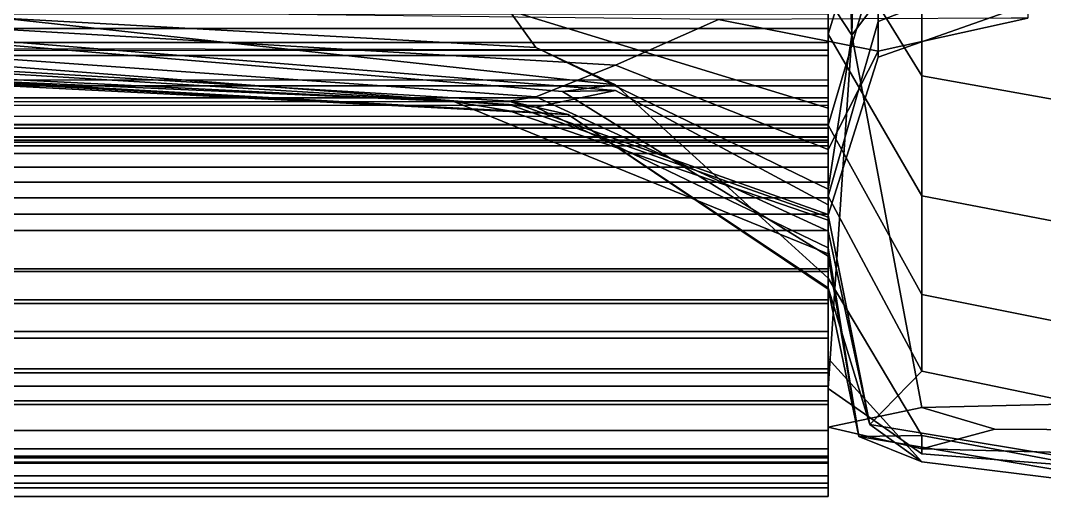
# Model space of a CAD drawing. Extents: x 0 to 405, y 0 to 52.
# Drawn here: x 399.812 to 403.022, y -0.061 to 1.432 of the extents above; entities that cross this region are included whole.
import ezdxf

# ---------------------------------------------------------------- set-up
doc = ezdxf.new("R2010")
doc.units = 0
doc.layers.add('COTAS', color=5, linetype='CONTINUOUS')

msp = doc.modelspace()

# ---------------------------------------------------------------- linework, layer by layer
at = {"layer": 'COTAS', "extrusion": (1, -2e-16, 0)}
msp.add_line((402.3438, 0.0468, 5.8705), (2.3438, 0.0468, 5.8705), dxfattribs=at)
msp.add_arc((12.3717, 3.7857, 402.3438), 12.5, 145.97042, 170.39944, dxfattribs=at)
at = {"layer": 'COTAS'}
for points in [[(402.4172, 1.3858, -0.04), (402.6375, 10.4699, -0.1052), (403.5188, 10.5137, -0.2302), (403.5188, 2.8576, -0.2235)], [(402.4172, 1.3858, -0.04), (402.3438, 6.5778, 0.5448), (402.3438, 10.3386, 0.2698), (402.6375, 10.4699, -0.1052)], [(402.4172, 1.3858, -0.04), (402.3438, 3.8639, 0.7948), (402.3438, 5.6454, 0.8698), (402.3438, 6.5778, 0.5448)], [(402.4172, 1.3858, -0.04), (402.3438, 1.4992, 0.8221), (402.3438, 2.8623, 0.9698), (402.3438, 3.8639, 0.7948)], [(402.4172, 1.3858, -0.04), (403.5188, 2.8576, -0.2235), (403.5188, 0.239, -0.2034), (402.6375, 0.2184, -0.189)], [(402.3438, 1.1543, 9.2294), (402.3438, 1.8941, 9.1153), (402.3438, 2.2142, 9.2799), (402.3438, 1.9936, 9.4996)], [(402.3438, 1.1543, 9.2294), (402.3438, 1.8941, 9.1153), (402.3438, 2.2142, 9.2799), (402.3438, 1.9936, 9.4996)], [(402.5, 2.2104, 8.5934), (402.5, 1.8953, 7.8591), (402.3438, 1.3886, 8.0982), (402.3438, 1.7346, 8.8937)], [(402.6375, 1.2587, 9.194), (402.6375, 1.7006, 10.019), (402.3438, 2.1394, 9.6609), (402.3438, 1.7346, 8.8937)], [(402.3438, 2.0929, 4.7167), (402.3438, 1.7729, 5.2759), (402.3438, 1.4102, 4.9942), (402.3438, 1.7147, 4.477)], [(402.3438, 2.0929, 4.7167), (402.3438, 1.7729, 5.2759), (402.3438, 1.4102, 4.9942), (402.3438, 1.7147, 4.477)], [(402.3438, 2.0852, 1.3765), (402.3438, 1.3391, 1.3966), (402.3438, 1.396, 0.8163), (402.3438, 1.4629, 0.7685)], [(402.3438, 2.0852, 1.3765), (402.3438, 1.3391, 1.3966), (402.3438, 1.396, 0.8163), (402.3438, 1.4629, 0.7685)], [(402.3438, 1.1543, 9.2294), (402.3438, 1.9936, 9.4996), (402.3438, 1.9432, 9.8749), (402.3438, 1.5692, 10.0121)], [(402.3438, 1.1543, 9.2294), (402.3438, 1.9936, 9.4996), (402.3438, 1.9432, 9.8749), (402.3438, 1.5692, 10.0121)], [(401.1704, 1.9129, 1.475), (402.3438, 1.4992, 0.8221), (402.3438, 1.1565, 0.9792), (401.3438, 1.4629, 1.4574)], [(402.5, 1.6343, 7.104), (402.3438, 1.1034, 7.279), (402.3438, 1.3886, 8.0982), (402.5, 1.8953, 7.8591)], [(402.3438, 1.1543, 9.2294), (402.3438, 1.7801, 8.8868), (402.3438, 1.8926, 8.9724), (402.3438, 1.8941, 9.1153)], [(402.3438, 1.1543, 9.2294), (402.3438, 1.7801, 8.8868), (402.3438, 1.8926, 8.9724), (402.3438, 1.8941, 9.1153)], [(402.3438, 1.1543, 9.2294), (402.3438, 1.6722, 8.6105), (402.3438, 1.8935, 8.6235), (402.3438, 1.7801, 8.8868)], [(402.3438, 1.1543, 9.2294), (402.3438, 1.6722, 8.6105), (402.3438, 1.8935, 8.6235), (402.3438, 1.7801, 8.8868)], [(402.3438, 1.8435, 7.6154), (402.3438, 1.2926, 7.4548), (402.3438, 1.5032, 6.9375), (402.3438, 1.8911, 7.5242)], [(402.3438, 1.8435, 7.6154), (402.3438, 1.2926, 7.4548), (402.3438, 1.5032, 6.9375), (402.3438, 1.8911, 7.5242)], [(402.3438, 1.8865, 7.9852), (402.3438, 1.4989, 8.4617), (402.3438, 1.3215, 8.1623), (402.3438, 1.8468, 7.9054)], [(402.3438, 1.8865, 7.9852), (402.3438, 1.4989, 8.4617), (402.3438, 1.3215, 8.1623), (402.3438, 1.8468, 7.9054)], [(402.3438, 1.8243, 7.816), (402.3438, 1.8468, 7.9054), (402.3438, 1.3215, 8.1623), (402.3438, 1.243, 7.8136)], [(402.3438, 1.8243, 7.816), (402.3438, 1.8468, 7.9054), (402.3438, 1.3215, 8.1623), (402.3438, 1.243, 7.8136)], [(402.3438, 1.8435, 7.6154), (402.3438, 1.8222, 7.7159), (402.3438, 1.3703, 7.6757), (402.3438, 1.2926, 7.4548)], [(402.3438, 1.8435, 7.6154), (402.3438, 1.8222, 7.7159), (402.3438, 1.3703, 7.6757), (402.3438, 1.2926, 7.4548)], [(402.3438, 1.8243, 7.816), (402.3438, 1.243, 7.8136), (402.3438, 1.3703, 7.6757), (402.3438, 1.8222, 7.7159)], [(402.3438, 1.8243, 7.816), (402.3438, 1.243, 7.8136), (402.3438, 1.3703, 7.6757), (402.3438, 1.8222, 7.7159)], [(402.5, 1.6343, 7.104), (402.9688, 1.8113, 7.0456), (402.9688, 1.6118, 6.2955), (402.5, 1.429, 6.3318)], [(402.3438, 1.4759, 5.7349), (402.3438, 1.1056, 5.5114), (402.3438, 1.4102, 4.9942), (402.3438, 1.7729, 5.2759)], [(402.3438, 1.4759, 5.7349), (402.3438, 1.1056, 5.5114), (402.3438, 1.4102, 4.9942), (402.3438, 1.7729, 5.2759)], [(402.6375, 1.2587, 9.194), (402.3438, 1.7346, 8.8937), (402.3438, 1.3886, 8.0982), (402.6375, 0.882, 8.3372)], [(402.3438, 1.2272, 4.1724), (202.3438, 1.2272, 4.1724), (202.3438, 1.7147, 4.477), (402.3438, 1.7147, 4.477)], [(402.3438, 1.2272, 4.1724), (202.3438, 1.2272, 4.1724), (202.3438, 1.7147, 4.477), (402.3438, 1.7147, 4.477)], [(402.3438, 1.3365, 4.2374), (402.3438, 1.7147, 4.477), (402.3438, 1.4102, 4.9942), (402.3438, 1.0247, 4.7455)], [(402.3438, 1.3365, 4.2374), (402.3438, 1.7147, 4.477), (402.3438, 1.4102, 4.9942), (402.3438, 1.0247, 4.7455)], [(402.3438, 1.1543, 9.2294), (402.3438, 1.4989, 8.4617), (402.3438, 1.6687, 8.452), (402.3438, 1.6722, 8.6105)], [(402.3438, 1.1543, 9.2294), (402.3438, 1.4989, 8.4617), (402.3438, 1.6687, 8.452), (402.3438, 1.6722, 8.6105)], [(402.6375, 1.2587, 9.194), (403.5188, 1.1001, 9.2941), (403.5188, 1.5544, 10.1384), (402.6375, 1.7006, 10.019)], [(402.5, 1.6343, 7.104), (402.5, 1.429, 6.3318), (402.3438, 0.8806, 6.4406), (402.3438, 1.1034, 7.279)], [(402.3438, 1.4029, 5.9192), (402.3438, 1.6338, 6.022), (402.3438, 1.5032, 6.9375), (402.3438, 1.0217, 6.6816)], [(402.3438, 1.4029, 5.9192), (402.3438, 1.6338, 6.022), (402.3438, 1.5032, 6.9375), (402.3438, 1.0217, 6.6816)], [(402.5, 1.317, 5.4258), (402.5, 1.429, 6.3318), (402.9688, 1.6118, 6.2955), (402.9688, 1.4822, 5.4063)], [(402.3438, 1.5664, 5.7993), (202.3438, 1.5664, 5.7993), (202.3438, 1.1056, 5.5114), (402.3438, 1.1056, 5.5114)], [(402.3438, 1.5664, 5.7993), (202.3438, 1.5664, 5.7993), (202.3438, 1.1056, 5.5114), (402.3438, 1.1056, 5.5114)], [(401.4271, 1.3472, 1.415), (398.6771, 1.4999, 1.7028), (398.3438, 1.5644, 1.6829), (401.3438, 1.4629, 1.4574)], [(401.4271, 1.3472, 1.415), (401.6771, 1.2298, 1.4069), (399.6771, 1.4478, 1.7038), (398.6771, 1.4999, 1.7028)], [(402.3438, 0.4964, 7.5856), (402.3438, 1.0217, 6.6816), (402.3438, 1.5032, 6.9375), (402.3438, 1.2926, 7.4548)], [(402.3438, 0.4964, 7.5856), (402.3438, 1.0217, 6.6816), (402.3438, 1.5032, 6.9375), (402.3438, 1.2926, 7.4548)], [(402.3438, 1.5021, 0.2528), (402.3438, 1.4629, 0.7685), (402.3438, 1.396, 0.8163), (402.3438, 1.4529, 0.2361)], [(402.3438, 1.5021, 0.2528), (402.3438, 1.4629, 0.7685), (402.3438, 1.396, 0.8163), (402.3438, 1.4529, 0.2361)], [(402.4172, 1.3858, -0.04), (402.3438, 0.9027, 0.7464), (402.3438, 1.1565, 0.9792), (402.3438, 1.4992, 0.8221)], [(402.3438, 1.1543, 9.2294), (402.3438, 0.7962, 8.4192), (402.3438, 1.3215, 8.1623), (402.3438, 1.4989, 8.4617)], [(402.3438, 1.1543, 9.2294), (402.3438, 0.7962, 8.4192), (402.3438, 1.3215, 8.1623), (402.3438, 1.4989, 8.4617)], [(402.5, 1.317, 5.4258), (402.9688, 1.4822, 5.4063), (402.9688, 1.439, 4.2552), (402.5, 1.3361, 4.2691)], [(402.3438, 1.4605, 5.969), (402.3438, 1.0568, 5.7168), (202.3438, 1.0568, 5.7168), (202.3438, 1.4605, 5.969)], [(402.3438, 1.4605, 5.969), (402.3438, 1.0568, 5.7168), (202.3438, 1.0568, 5.7168), (202.3438, 1.4605, 5.969)], [(402.3438, 1.4063, 0.2131), (202.3438, 1.4063, 0.2131), (202.3438, 1.4529, 0.2361), (402.3438, 1.4529, 0.2361)], [(402, 1.4347, 3.1355), (398.6771, 1.4737, 2.9198), (399.6771, 1.4091, 2.8997), (401.6771, 1.292, 3.2634)], [(401.5104, 1.2088, 1.5162), (399.0104, 1.4181, 1.749), (399.6771, 1.4478, 1.7038), (401.6771, 1.2298, 1.4069)], [(401.4271, 1.3472, 1.415), (401.3438, 1.4629, 1.4574), (402.3438, 1.1565, 0.9792), (402.3438, 0.9027, 0.7464)], [(402.3438, 1.4063, 0.2131), (402.3438, 1.4529, 0.2361), (402.3438, 1.396, 0.8163), (402.3438, 1.3403, 0.7633)], [(402.3438, 1.4063, 0.2131), (402.3438, 1.4529, 0.2361), (402.3438, 1.396, 0.8163), (402.3438, 1.3403, 0.7633)], [(352.3438, 1.4141, 1.3765), (185.6771, 1.3257, 1.4068), (202.3438, 1.2524, 1.4466), (402.3438, 1.3391, 1.3966)], [(401.5104, 1.2088, 1.5162), (401.6771, 1.2125, 1.6286), (399.6771, 1.3729, 1.7787), (399.0104, 1.4181, 1.749)], [(402, 1.4347, 3.1355), (401.6771, 1.292, 3.2634), (402.3438, 1.0274, 4.2678), (402.5, 1.3361, 4.2691)], [(402, 1.4347, 3.1355), (402.5, 1.3361, 4.2691), (402.9688, 1.439, 4.2552), (402.9167, 1.439, 3.2901)], [(402.5, 1.317, 5.4258), (402.3438, 0.8215, 5.4734), (402.3438, 0.8806, 6.4406), (402.5, 1.429, 6.3318)], [(402.3438, 1.4063, 0.2131), (402.3438, 1.3631, 0.1842), (202.3438, 1.3631, 0.1842), (202.3438, 1.4063, 0.2131)], [(401.4271, 1.192, 3.1725), (398.6771, 1.389, 2.835), (398.3438, 1.3585, 2.7575), (401.3438, 1.1784, 3.0066)], [(401.4271, 1.192, 3.1725), (401.6771, 1.292, 3.2634), (399.6771, 1.4091, 2.8997), (398.6771, 1.389, 2.835)], [(402.3438, 0.7129, 5.2536), (402.3438, 1.0247, 4.7455), (402.3438, 1.4102, 4.9942), (402.3438, 1.1056, 5.5114)], [(402.3438, 0.7129, 5.2536), (402.3438, 1.0247, 4.7455), (402.3438, 1.4102, 4.9942), (402.3438, 1.1056, 5.5114)], [(402.3438, 1.4063, 0.2131), (402.3438, 1.3403, 0.7633), (402.3438, 1.3217, 0.5973), (402.3438, 1.3631, 0.1842)], [(402.3438, 1.4063, 0.2131), (402.3438, 1.3403, 0.7633), (402.3438, 1.3217, 0.5973), (402.3438, 1.3631, 0.1842)], [(402.3438, 1.4029, 5.9192), (402.3438, 1.0217, 6.6816), (402.3438, 0.6567, 6.2248), (402.3438, 1.0568, 5.7168)], [(402.3438, 1.4029, 5.9192), (402.3438, 1.0217, 6.6816), (402.3438, 0.6567, 6.2248), (402.3438, 1.0568, 5.7168)], [(402.3438, 1.2457, 1.435), (402.3438, 1.3403, 0.7633), (402.3438, 1.396, 0.8163), (402.3438, 1.3391, 1.3966)], [(402.3438, 1.2457, 1.435), (402.3438, 1.3403, 0.7633), (402.3438, 1.396, 0.8163), (402.3438, 1.3391, 1.3966)], [(402.6375, 0.5724, 7.454), (402.6375, 0.882, 8.3372), (402.3438, 1.3886, 8.0982), (402.3438, 1.1034, 7.279)], [(402.4172, 1.3858, -0.04), (402.3438, 0.278, 0.0582), (402.3438, 0.6236, 0.6388), (402.3438, 0.9027, 0.7464)], [(402.4172, 1.3858, -0.04), (402.6375, 0.2184, -0.189), (402.3438, 0.1568, -0.1457), (402.3438, 0.278, 0.0582)], [(402.3438, 1.3216, 0.1524), (202.3438, 1.3216, 0.1524), (202.3438, 1.3631, 0.1842), (402.3438, 1.3631, 0.1842)], [(401.529, 1.1372, 2.6613), (401.3438, 1.1784, 3.0066), (398.3438, 1.3585, 2.7575), (398.0104, 1.3364, 2.6827)], [(401.1704, 1.1775, 1.8973), (398.0104, 1.3348, 1.9602), (398.3438, 1.3521, 1.8952), (401.3438, 1.1683, 1.752)], [(401.4271, 1.16, 1.6534), (401.3438, 1.1683, 1.752), (398.3438, 1.3521, 1.8952), (398.6771, 1.372, 1.8307)], [(401.4271, 1.16, 1.6534), (398.6771, 1.372, 1.8307), (399.6771, 1.3729, 1.7787), (401.6771, 1.2125, 1.6286)], [(402.3438, 0.4964, 7.5856), (402.3438, 1.2926, 7.4548), (402.3438, 1.3703, 7.6757), (402.3438, 1.243, 7.8136)], [(402.3438, 0.4964, 7.5856), (402.3438, 1.2926, 7.4548), (402.3438, 1.3703, 7.6757), (402.3438, 1.243, 7.8136)], [(402.3438, 1.2988, 0.1272), (402.3438, 1.3631, 0.1842), (402.3438, 1.3217, 0.5973), (402.3438, 1.203, 0.7034)], [(402.3438, 1.2988, 0.1272), (402.3438, 1.3631, 0.1842), (402.3438, 1.3217, 0.5973), (402.3438, 1.203, 0.7034)], [(402.3438, 1.2457, 1.435), (402.3438, 1.3391, 1.3966), (202.3438, 1.2524, 1.4466), (219.0104, 1.1813, 1.4902)], [(402.3438, 1.3216, 0.1524), (402.3438, 1.1889, 0.0198), (202.3438, 1.1889, 0.0198), (202.3438, 1.3216, 0.1524)], [(402.3438, 1.3216, 0.1524), (402.3438, 1.1889, 0.0198), (202.3438, 1.1889, 0.0198), (202.3438, 1.3216, 0.1524)], [(401.1704, 1.1775, 1.8973), (398.0104, 1.3169, 2.1032), (397.0104, 1.3414, 2.0138), (398.0104, 1.3348, 1.9602)], [(401.529, 1.1372, 2.6613), (398.0104, 1.3364, 2.6827), (397.0104, 1.3414, 2.6258), (398.0104, 1.3169, 2.5364)], [(401.1704, 1.1775, 1.8973), (401.3438, 1.1481, 2.1406), (398.3438, 1.3088, 2.3198), (398.0104, 1.3169, 2.1032)], [(401.529, 1.1372, 2.6613), (398.0104, 1.3169, 2.5364), (398.3438, 1.3088, 2.3198), (401.3438, 1.1481, 2.1406)], [(401.4271, 1.3472, 1.415), (402.3438, 0.9027, 0.7464), (402.3438, 0.6236, 0.6388), (401.6771, 1.2298, 1.4069)], [(402.3438, 1.2457, 1.435), (402.3438, 1.203, 0.7034), (402.3438, 1.3217, 0.5973), (402.3438, 1.3403, 0.7633)], [(402.3438, 1.2457, 1.435), (402.3438, 1.203, 0.7034), (402.3438, 1.3217, 0.5973), (402.3438, 1.3403, 0.7633)], [(402.3438, 1.3365, 4.2374), (402.3438, 1.0247, 4.7455), (402.3438, 0.8167, 4.5918), (402.3438, 1.177, 4.1277)], [(402.3438, 1.3365, 4.2374), (402.3438, 1.0247, 4.7455), (402.3438, 0.8167, 4.5918), (402.3438, 1.177, 4.1277)], [(402.5, 1.317, 5.4258), (402.5, 1.3361, 4.2691), (402.3438, 1.0274, 4.2678), (402.3438, 0.8215, 5.4734)], [(402.3438, 0.4964, 7.5856), (402.3438, 1.243, 7.8136), (402.3438, 1.3215, 8.1623), (402.3438, 0.7962, 8.4192)], [(402.3438, 0.4964, 7.5856), (402.3438, 1.243, 7.8136), (402.3438, 1.3215, 8.1623), (402.3438, 0.7962, 8.4192)], [(401.4271, 1.192, 3.1725), (402.3438, 0.7706, 4.1287), (402.3438, 1.0274, 4.2678), (401.6771, 1.292, 3.2634)], [(402.3438, 1.2988, 0.1272), (402.3438, 1.203, 0.7034), (402.3438, 0.9297, 0.6405), (402.3438, 1.1889, 0.0198)], [(402.3438, 1.2988, 0.1272), (402.3438, 1.203, 0.7034), (402.3438, 0.9297, 0.6405), (402.3438, 1.1889, 0.0198)], [(402.6375, 1.2587, 9.194), (402.6375, 0.882, 8.3372), (403.5188, 0.7131, 8.4169), (403.5188, 1.1001, 9.2941)], [(402.3438, 1.2272, 4.1724), (402.3438, 1.177, 4.1277), (269.0104, 1.1937, 4.1426), (202.3438, 1.2272, 4.1724)], [(402.3438, 1.2457, 1.435), (219.0104, 1.1813, 1.4902), (269.0104, 1.1414, 1.521), (402.3438, 1.1658, 1.4966)], [(401.5104, 1.2088, 1.5162), (401.6771, 1.2298, 1.4069), (402.3438, 0.6236, 0.6388), (402.3438, 0.6932, 0.9305)], [(402.3438, 1.2457, 1.435), (402.3438, 1.1658, 1.4966), (402.3438, 0.9297, 0.6405), (402.3438, 1.203, 0.7034)], [(402.3438, 1.2457, 1.435), (402.3438, 1.1658, 1.4966), (402.3438, 0.9297, 0.6405), (402.3438, 1.203, 0.7034)], [(402.3438, 1.0563, -0.1129), (202.3438, 1.0563, -0.1129), (202.3438, 1.1889, 0.0198), (402.3438, 1.1889, 0.0198)], [(402.3438, 1.0563, -0.1129), (202.3438, 1.0563, -0.1129), (202.3438, 1.1889, 0.0198), (402.3438, 1.1889, 0.0198)], [(402.3438, 1.1311, 4.0795), (219.0104, 1.1708, 4.1185), (269.0104, 1.1937, 4.1426), (402.3438, 1.177, 4.1277)], [(401.4271, 1.192, 3.1725), (401.3438, 1.1784, 3.0066), (402.3438, 0.8235, 3.7292), (402.3438, 0.7706, 4.1287)], [(401.4271, 1.16, 1.6534), (401.6771, 1.2125, 1.6286), (402.3438, 0.854, 1.2264), (402.3438, 0.7187, 1.1348)], [(401.5104, 1.2088, 1.5162), (402.3438, 0.6932, 0.9305), (402.3438, 0.854, 1.2264), (401.6771, 1.2125, 1.6286)], [(402.3438, 1.0791, -0.0877), (402.3438, 1.1889, 0.0198), (402.3438, 0.9297, 0.6405), (402.3438, 0.6526, 0.1525)], [(402.3438, 1.0791, -0.0877), (402.3438, 1.1889, 0.0198), (402.3438, 0.9297, 0.6405), (402.3438, 0.6526, 0.1525)], [(402.3438, 1.1311, 4.0795), (402.3438, 1.0941, 4.0242), (202.3438, 1.1355, 4.0759), (219.0104, 1.1708, 4.1185)], [(402.3438, 1.1042, 1.5765), (402.3438, 1.1658, 1.4966), (269.0104, 1.1414, 1.521), (219.0104, 1.0981, 1.5826)], [(401.1704, 1.1775, 1.8973), (402.3438, 0.6996, 1.2658), (402.3438, 0.8056, 1.6031), (401.3438, 1.1481, 2.1406)], [(401.1704, 1.1775, 1.8973), (401.3438, 1.1683, 1.752), (402.3438, 0.815, 1.3207), (402.3438, 0.6996, 1.2658)], [(401.529, 1.1372, 2.6613), (402.3438, 0.5934, 3.7191), (402.3438, 0.8235, 3.7292), (401.3438, 1.1784, 3.0066)], [(401.4271, 1.16, 1.6534), (402.3438, 0.7187, 1.1348), (402.3438, 0.815, 1.3207), (401.3438, 1.1683, 1.752)], [(402.3438, 1.1311, 4.0795), (402.3438, 1.177, 4.1277), (402.3438, 0.8167, 4.5918), (402.3438, 0.7079, 4.4772)], [(402.3438, 1.1311, 4.0795), (402.3438, 1.177, 4.1277), (402.3438, 0.8167, 4.5918), (402.3438, 0.7079, 4.4772)], [(402.3438, 1.1042, 1.5765), (402.3438, 0.6628, 0.8876), (402.3438, 0.9297, 0.6405), (402.3438, 1.1658, 1.4966)], [(402.3438, 1.1042, 1.5765), (402.3438, 0.6628, 0.8876), (402.3438, 0.9297, 0.6405), (402.3438, 1.1658, 1.4966)], [(402.3438, 1.0669, 3.9635), (185.6771, 1.1018, 4.0322), (202.3438, 1.1355, 4.0759), (402.3438, 1.0941, 4.0242)], [(401.529, 1.1372, 2.6613), (401.3438, 1.1481, 2.1406), (402.3438, 0.8056, 1.6031), (402.3438, 0.589, 1.818)], [(401.529, 1.1372, 2.6613), (402.3438, 0.589, 1.818), (402.3438, 0.3723, 2.8292), (402.3438, 0.5934, 3.7191)], [(402.3438, 1.1311, 4.0795), (402.3438, 0.7079, 4.4772), (402.3438, 0.62, 4.346), (402.3438, 1.0941, 4.0242)], [(402.3438, 1.1311, 4.0795), (402.3438, 0.7079, 4.4772), (402.3438, 0.62, 4.346), (402.3438, 1.0941, 4.0242)], [(402.3438, 1.0669, 3.9635), (185.6771, 1.0641, 3.9586), (135.6771, 1.0833, 4.0046), (185.6771, 1.1018, 4.0322)], [(402.3438, 0.6448, 5.2235), (402.3438, 1.1056, 5.5114), (202.3438, 1.1056, 5.5114), (202.3438, 0.6448, 5.2235)], [(402.3438, 0.6448, 5.2235), (402.3438, 1.1056, 5.5114), (202.3438, 1.1056, 5.5114), (202.3438, 0.6448, 5.2235)], [(402.3438, 1.1042, 1.5765), (219.0104, 1.0981, 1.5826), (202.3438, 1.0658, 1.6699), (402.3438, 1.0658, 1.6699)], [(402.3438, 1.1042, 1.5765), (402.3438, 1.0658, 1.6699), (402.3438, 0.6902, 1.1699), (402.3438, 0.6628, 0.8876)], [(402.3438, 1.1042, 1.5765), (402.3438, 1.0658, 1.6699), (402.3438, 0.6902, 1.1699), (402.3438, 0.6628, 0.8876)], [(402.6375, 0.5724, 7.454), (402.3438, 1.1034, 7.279), (402.3438, 0.8806, 6.4406), (402.6375, 0.3321, 6.5494)], [(402.3438, 1.0669, 3.9635), (402.3438, 1.0941, 4.0242), (402.3438, 0.62, 4.346), (402.3438, 0.5552, 4.2019)], [(402.3438, 1.0669, 3.9635), (402.3438, 1.0941, 4.0242), (402.3438, 0.62, 4.346), (402.3438, 0.5552, 4.2019)], [(402.3438, 1.0669, 3.9635), (402.3438, 1.0502, 3.8991), (202.3438, 1.0502, 3.8991), (185.6771, 1.0641, 3.9586)], [(402.3438, 1.0389, 1.7699), (402.3438, 1.0658, 1.6699), (202.3438, 1.0658, 1.6699), (202.3438, 1.0389, 1.7699)], [(402.3438, 1.0791, -0.0877), (402.3438, 0.6526, 0.1525), (402.3438, 0.6854, -0.0874), (402.3438, 1.0148, -0.1447)], [(402.3438, 1.0791, -0.0877), (402.3438, 0.6526, 0.1525), (402.3438, 0.6854, -0.0874), (402.3438, 1.0148, -0.1447)], [(402.3438, 1.0669, 3.9635), (402.3438, 0.5552, 4.2019), (402.3438, 0.5158, 4.0489), (402.3438, 1.0502, 3.8991)], [(402.3438, 1.0669, 3.9635), (402.3438, 0.5552, 4.2019), (402.3438, 0.5158, 4.0489), (402.3438, 1.0502, 3.8991)], [(402.3438, 1.0456, 2.0028), (402.3438, 0.5392, 1.3851), (402.3438, 0.6902, 1.1699), (402.3438, 1.0658, 1.6699)], [(402.3438, 1.0456, 2.0028), (402.3438, 0.5392, 1.3851), (402.3438, 0.6902, 1.1699), (402.3438, 1.0658, 1.6699)], [(402.3438, 0.6532, 5.4645), (202.3438, 0.6532, 5.4645), (202.3438, 1.0568, 5.7168), (402.3438, 1.0568, 5.7168)], [(402.3438, 0.6532, 5.4645), (202.3438, 0.6532, 5.4645), (202.3438, 1.0568, 5.7168), (402.3438, 1.0568, 5.7168)], [(402.3438, 1.0563, -0.1129), (402.3438, 1.0148, -0.1447), (202.3438, 1.0148, -0.1447), (202.3438, 1.0563, -0.1129)], [(402.3438, 1.0389, 3.8328), (202.3438, 1.0389, 3.8328), (202.3438, 1.0502, 3.8991), (402.3438, 1.0502, 3.8991)], [(402.3438, 1.0389, 3.8328), (402.3438, 1.0389, 2.8014), (202.3438, 1.0389, 2.8014), (202.3438, 1.0389, 3.8328)], [(402.3438, 1.0389, 1.7699), (202.3438, 1.0389, 1.7699), (202.3438, 1.0389, 2.8014), (402.3438, 1.0389, 2.8014)], [(402.3438, 1.0389, 3.8328), (402.3438, 1.0389, 2.8014), (202.3438, 1.0389, 2.8014), (202.3438, 1.0389, 3.8328)], [(402.3438, 1.0389, 1.7699), (202.3438, 1.0389, 1.7699), (202.3438, 1.0389, 2.8014), (402.3438, 1.0389, 2.8014)], [(402.3438, 0.7268, 5.52), (402.3438, 1.0568, 5.7168), (402.3438, 0.6567, 6.2248), (402.3438, 0.4337, 5.7849)], [(402.3438, 0.7268, 5.52), (402.3438, 1.0568, 5.7168), (402.3438, 0.6567, 6.2248), (402.3438, 0.4337, 5.7849)], [(402.3438, 1.0418, 3.5915), (402.3438, 1.0502, 3.8991), (402.3438, 0.5158, 4.0489), (402.3438, 0.4957, 3.5656)], [(402.3438, 1.0418, 3.5915), (402.3438, 1.0502, 3.8991), (402.3438, 0.5158, 4.0489), (402.3438, 0.4957, 3.5656)], [(402.3438, 1.0456, 2.0028), (402.3438, 1.0389, 2.8014), (402.3438, 0.4889, 2.4307), (402.3438, 0.5392, 1.3851)], [(402.3438, 1.0456, 2.0028), (402.3438, 1.0389, 2.8014), (402.3438, 0.4889, 2.4307), (402.3438, 0.5392, 1.3851)], [(402.3438, 1.0418, 3.5915), (402.3438, 0.4957, 3.5656), (402.3438, 0.4889, 2.4307), (402.3438, 1.0389, 2.8014)], [(402.3438, 1.0418, 3.5915), (402.3438, 0.4957, 3.5656), (402.3438, 0.4889, 2.4307), (402.3438, 1.0389, 2.8014)], [(402.4743, 0.1649, 5.187), (402.3438, 0.8215, 5.4734), (402.3438, 1.0274, 4.2678), (402.3438, 0.7706, 4.1287)], [(402.3438, 0.9716, -0.1736), (185.6771, 0.9756, -0.1719), (202.3438, 1.0148, -0.1447), (402.3438, 1.0148, -0.1447)], [(402.3438, 0.7129, 5.2536), (402.3438, 0.4564, 5.0559), (402.3438, 0.8167, 4.5918), (402.3438, 1.0247, 4.7455)], [(402.3438, 0.7129, 5.2536), (402.3438, 0.4564, 5.0559), (402.3438, 0.8167, 4.5918), (402.3438, 1.0247, 4.7455)], [(402.3438, 0.4964, 7.5856), (402.3438, 0.2566, 6.7328), (402.3438, 0.6567, 6.2248), (402.3438, 1.0217, 6.6816)], [(402.3438, 0.4964, 7.5856), (402.3438, 0.2566, 6.7328), (402.3438, 0.6567, 6.2248), (402.3438, 1.0217, 6.6816)], [(402.3438, 0.9716, -0.1736), (402.3438, 1.0148, -0.1447), (402.3438, 0.6854, -0.0874), (402.3438, 0.8265, -0.1755)], [(402.3438, 0.9716, -0.1736), (402.3438, 1.0148, -0.1447), (402.3438, 0.6854, -0.0874), (402.3438, 0.8265, -0.1755)], [(402.3438, 0.9716, -0.1736), (185.6771, 0.9165, -0.1983), (135.6771, 0.9411, -0.1899), (185.6771, 0.9756, -0.1719)], [(402.3438, 0.9716, -0.1736), (402.3438, 0.925, -0.1966), (202.3438, 0.8749, -0.21), (185.6771, 0.9165, -0.1983)], [(402.3438, 0.9716, -0.1736), (402.3438, 0.8265, -0.1755), (402.3438, 0.8743, -0.2078), (402.3438, 0.925, -0.1966)], [(402.3438, 0.9716, -0.1736), (402.3438, 0.8265, -0.1755), (402.3438, 0.8743, -0.2078), (402.3438, 0.925, -0.1966)], [(402.3438, 0.8758, -0.2133), (219.0104, 0.833, -0.2206), (202.3438, 0.8749, -0.21), (402.3438, 0.925, -0.1966)], [(402.3438, -0.0544, 0.6174), (402.3438, 0.6526, 0.1525), (402.3438, 0.9297, 0.6405), (402.3438, 0.6628, 0.8876)], [(402.3438, -0.0544, 0.6174), (402.3438, 0.6526, 0.1525), (402.3438, 0.9297, 0.6405), (402.3438, 0.6628, 0.8876)], [(402.3438, 0.8767, -0.2166), (402.3438, 0.925, -0.1966), (402.3438, 0.8743, -0.2078), (402.3438, 0.8248, -0.2234)], [(402.3438, 0.8767, -0.2166), (402.3438, 0.925, -0.1966), (402.3438, 0.8743, -0.2078), (402.3438, 0.8248, -0.2234)], [(402.3438, 0.8758, -0.2133), (402.3438, 0.8248, -0.2234), (269.0104, 0.8076, -0.2257), (219.0104, 0.833, -0.2206)], [(402.4743, 0.1649, 5.187), (402.6375, 0.3321, 6.5494), (402.3438, 0.8806, 6.4406), (402.3438, 0.8215, 5.4734)], [(402.3438, 0.7317, -0.2285), (402.3438, 0.8248, -0.2234), (402.3438, 0.8743, -0.2078), (402.3438, 0.8265, -0.1755)], [(402.3438, 0.7317, -0.2285), (402.3438, 0.8248, -0.2234), (402.3438, 0.8743, -0.2078), (402.3438, 0.8265, -0.1755)], [(402.6375, 0.5724, 7.454), (403.5188, 0.3954, 7.5123), (403.5188, 0.7131, 8.4169), (402.6375, 0.882, 8.3372)], [(402.4397, 0.1267, 0.622), (402.3438, 0.7187, 1.1348), (402.3438, 0.854, 1.2264), (402.3438, 0.6932, 0.9305)], [(402.3438, 0.773, -0.2302), (202.3438, 0.773, -0.2302), (269.0104, 0.8076, -0.2257), (402.3438, 0.8248, -0.2234)], [(402.3438, 0.7317, -0.2285), (402.3438, 0.8265, -0.1755), (402.3438, 0.6854, -0.0874), (402.3438, 0.4369, -0.0611)], [(402.3438, 0.7317, -0.2285), (402.3438, 0.8265, -0.1755), (402.3438, 0.6854, -0.0874), (402.3438, 0.4369, -0.0611)], [(402.4743, 0.1649, 5.187), (402.3438, 0.7706, 4.1287), (402.3438, 0.8235, 3.7292), (402.3438, 0.5934, 3.7191)], [(402.3438, 0.2846, 4.875), (402.3438, 0.7079, 4.4772), (402.3438, 0.8167, 4.5918), (402.3438, 0.4564, 5.0559)], [(402.3438, 0.2846, 4.875), (402.3438, 0.7079, 4.4772), (402.3438, 0.8167, 4.5918), (402.3438, 0.4564, 5.0559)], [(402.4397, 0.1267, 0.622), (402.3438, 0.6996, 1.2658), (402.3438, 0.815, 1.3207), (402.3438, 0.7187, 1.1348)], [(402.4397, 0.1267, 0.622), (402.3438, 0.589, 1.818), (402.3438, 0.8056, 1.6031), (402.3438, 0.6996, 1.2658)], [(402.3438, 0.773, -0.2302), (402.3438, 0.5561, -0.2302), (202.3438, 0.5561, -0.2302), (202.3438, 0.773, -0.2302)], [(402.3438, 0.773, -0.2302), (402.3438, 0.5561, -0.2302), (202.3438, 0.5561, -0.2302), (202.3438, 0.773, -0.2302)], [(402.3438, 0.7317, -0.2285), (402.3438, 0.4369, -0.0611), (402.3438, 0.3504, -0.0968), (402.3438, 0.5561, -0.2302)], [(402.3438, 0.7317, -0.2285), (402.3438, 0.4369, -0.0611), (402.3438, 0.3504, -0.0968), (402.3438, 0.5561, -0.2302)], [(402.3438, 0.7268, 5.52), (402.3438, 0.4337, 5.7849), (402.3438, 0.3783, 5.5796), (402.3438, 0.544, 5.4342)], [(402.3438, 0.7268, 5.52), (402.3438, 0.4337, 5.7849), (402.3438, 0.3783, 5.5796), (402.3438, 0.544, 5.4342)], [(402.3438, 0.2846, 4.875), (402.3438, 0.1459, 4.6677), (402.3438, 0.62, 4.346), (402.3438, 0.7079, 4.4772)], [(402.3438, 0.2846, 4.875), (402.3438, 0.1459, 4.6677), (402.3438, 0.62, 4.346), (402.3438, 0.7079, 4.4772)], [(402.4397, 0.1267, 0.622), (402.3438, 0.6932, 0.9305), (402.3438, 0.6236, 0.6388), (402.6375, 0.1302, 0.2121)], [(402.3438, -0.0544, 0.6174), (402.3438, 0.6628, 0.8876), (402.3438, 0.6902, 1.1699), (402.3438, 0.5392, 1.3851)], [(402.3438, -0.0544, 0.6174), (402.3438, 0.6628, 0.8876), (402.3438, 0.6902, 1.1699), (402.3438, 0.5392, 1.3851)], [(402.3438, -0.0544, 0.6174), (402.3438, 0.4369, -0.0611), (402.3438, 0.6854, -0.0874), (402.3438, 0.6526, 0.1525)], [(402.3438, -0.0544, 0.6174), (402.3438, 0.4369, -0.0611), (402.3438, 0.6854, -0.0874), (402.3438, 0.6526, 0.1525)], [(402.3438, 0.6532, 5.4645), (402.3438, 0.544, 5.4342), (202.3438, 0.544, 5.4342), (202.3438, 0.6532, 5.4645)], [(402.3438, 0.6448, 5.2235), (202.3438, 0.6448, 5.2235), (202.3438, 0.4564, 5.0559), (402.3438, 0.4564, 5.0559)], [(402.3438, 0.1026, 6.058), (402.3438, 0.4337, 5.7849), (402.3438, 0.6567, 6.2248), (402.3438, 0.2566, 6.7328)], [(402.3438, 0.1026, 6.058), (402.3438, 0.4337, 5.7849), (402.3438, 0.6567, 6.2248), (402.3438, 0.2566, 6.7328)], [(402.6375, 0.0726, -0.0031), (402.6375, 0.1302, 0.2121), (402.3438, 0.6236, 0.6388), (402.3438, 0.278, 0.0582)], [(402.3438, 0.0436, 4.4402), (402.3438, 0.5552, 4.2019), (402.3438, 0.62, 4.346), (402.3438, 0.1459, 4.6677)], [(402.3438, 0.0436, 4.4402), (402.3438, 0.5552, 4.2019), (402.3438, 0.62, 4.346), (402.3438, 0.1459, 4.6677)], [(402.4743, 0.1649, 5.187), (402.3438, 0.5934, 3.7191), (402.3438, 0.3723, 2.8292), (402.6375, 0.0473, 2.889)], [(402.4397, 0.1267, 0.622), (402.6375, 0.0473, 2.889), (402.3438, 0.3723, 2.8292), (402.3438, 0.589, 1.818)], [(402.3438, 0.3391, -0.2302), (202.3438, 0.3391, -0.2302), (202.3438, 0.5561, -0.2302), (402.3438, 0.5561, -0.2302)], [(402.3438, 0.3391, -0.2302), (202.3438, 0.3391, -0.2302), (202.3438, 0.5561, -0.2302), (402.3438, 0.5561, -0.2302)], [(402.3438, 0.3683, -0.2235), (402.3438, 0.5561, -0.2302), (402.3438, 0.3504, -0.0968), (402.3438, 0.1797, -0.0468)], [(402.3438, 0.3683, -0.2235), (402.3438, 0.5561, -0.2302), (402.3438, 0.3504, -0.0968), (402.3438, 0.1797, -0.0468)], [(402.3438, 0.0436, 4.4402), (402.3438, -0.0187, 4.1987), (402.3438, 0.5158, 4.0489), (402.3438, 0.5552, 4.2019)], [(402.3438, 0.0436, 4.4402), (402.3438, -0.0187, 4.1987), (402.3438, 0.5158, 4.0489), (402.3438, 0.5552, 4.2019)], [(402.6375, 0.5724, 7.454), (402.6375, 0.3321, 6.5494), (403.5188, 0.1493, 6.5856), (403.5188, 0.3954, 7.5123)], [(402.3438, 0.4352, 5.4198), (202.3438, 0.4352, 5.4198), (202.3438, 0.544, 5.4342), (402.3438, 0.544, 5.4342)], [(402.3438, 0.4352, 5.4198), (402.3438, 0.544, 5.4342), (402.3438, 0.3783, 5.5796), (402.3438, 0.2734, 5.6089)], [(402.3438, 0.4352, 5.4198), (402.3438, 0.544, 5.4342), (402.3438, 0.3783, 5.5796), (402.3438, 0.2734, 5.6089)], [(402.3438, -0.0544, 0.6174), (402.3438, 0.5392, 1.3851), (402.3438, 0.4889, 2.4307), (402.3438, -0.0611, 2.06)], [(402.3438, -0.0544, 0.6174), (402.3438, 0.5392, 1.3851), (402.3438, 0.4889, 2.4307), (402.3438, -0.0611, 2.06)], [(402.3438, -0.0505, 3.5397), (402.3438, 0.4957, 3.5656), (402.3438, 0.5158, 4.0489), (402.3438, -0.0187, 4.1987)], [(402.3438, -0.0505, 3.5397), (402.3438, 0.4957, 3.5656), (402.3438, 0.5158, 4.0489), (402.3438, -0.0187, 4.1987)], [(402.3438, -0.0505, 3.5397), (402.3438, -0.0611, 2.06), (402.3438, 0.4889, 2.4307), (402.3438, 0.4957, 3.5656)], [(402.3438, -0.0505, 3.5397), (402.3438, -0.0611, 2.06), (402.3438, 0.4889, 2.4307), (402.3438, 0.4957, 3.5656)], [(402.3438, 0.2846, 4.875), (402.3438, 0.4564, 5.0559), (202.3438, 0.4564, 5.0559), (202.3438, 0.2846, 4.875)], [(402.3438, 0.4352, 5.4198), (402.3438, 0.3268, 5.4376), (202.3438, 0.3268, 5.4376), (202.3438, 0.4352, 5.4198)], [(402.3438, -0.0544, 0.6174), (402.3438, 0.1797, -0.0468), (402.3438, 0.3504, -0.0968), (402.3438, 0.4369, -0.0611)], [(402.3438, -0.0544, 0.6174), (402.3438, 0.1797, -0.0468), (402.3438, 0.3504, -0.0968), (402.3438, 0.4369, -0.0611)], [(402.3438, 0.4352, 5.4198), (402.3438, 0.2734, 5.6089), (402.3438, 0.2335, 5.5819), (402.3438, 0.3268, 5.4376)], [(402.3438, 0.4352, 5.4198), (402.3438, 0.2734, 5.6089), (402.3438, 0.2335, 5.5819), (402.3438, 0.3268, 5.4376)], [(402.3438, 0.1026, 6.058), (402.3438, 0.2734, 5.6089), (402.3438, 0.3783, 5.5796), (402.3438, 0.4337, 5.7849)], [(402.3438, 0.1026, 6.058), (402.3438, 0.2734, 5.6089), (402.3438, 0.3783, 5.5796), (402.3438, 0.4337, 5.7849)], [(402.3438, 0.3683, -0.2235), (402.3438, 0.1797, -0.0468), (402.3438, 0.0902, -0.0301), (402.3438, 0.1447, -0.109)], [(402.3438, 0.3683, -0.2235), (402.3438, 0.1447, -0.109), (402.3438, 0.1569, -0.1457), (402.3438, 0.2391, -0.2034)], [(402.3438, 0.3683, -0.2235), (402.3438, 0.1797, -0.0468), (402.3438, 0.0902, -0.0301), (402.3438, 0.1447, -0.109)], [(402.3438, 0.3683, -0.2235), (402.3438, 0.1447, -0.109), (402.3438, 0.1569, -0.1457), (402.3438, 0.2391, -0.2034)], [(402.3438, 0.3391, -0.2302), (402.3438, 0.2391, -0.2034), (202.3438, 0.2391, -0.2034), (202.3438, 0.3391, -0.2302)], [(402.3438, 0.2276, 5.4847), (202.3438, 0.2276, 5.4847), (202.3438, 0.3268, 5.4376), (402.3438, 0.3268, 5.4376)], [(402.3438, 0.2276, 5.4847), (402.3438, 0.3268, 5.4376), (402.3438, 0.2335, 5.5819), (402.3438, 0.153, 5.6465)], [(402.3438, 0.2276, 5.4847), (402.3438, 0.3268, 5.4376), (402.3438, 0.2335, 5.5819), (402.3438, 0.153, 5.6465)], [(402.4743, 0.1649, 5.187), (403.5188, -0.0085, 5.1976), (403.5188, 0.1493, 6.5856), (402.6375, 0.3321, 6.5494)], [(402.3438, 0.2846, 4.875), (202.3438, 0.2846, 4.875), (202.3438, 0.1459, 4.6677), (402.3438, 0.1459, 4.6677)], [(402.6375, 0.0726, -0.0031), (402.3438, 0.278, 0.0582), (402.3438, 0.1568, -0.1457), (402.6375, 0.0885, -0.114)], [(402.3438, 0.1026, 6.058), (402.3438, 0.153, 5.6465), (402.3438, 0.2335, 5.5819), (402.3438, 0.2734, 5.6089)], [(402.3438, 0.1026, 6.058), (402.3438, 0.153, 5.6465), (402.3438, 0.2335, 5.5819), (402.3438, 0.2734, 5.6089)], [(402.3438, 0.1457, -0.165), (202.3438, 0.1457, -0.165), (202.3438, 0.2391, -0.2034), (402.3438, 0.2391, -0.2034)], [(402.3438, 0.2276, 5.4847), (402.3438, 0.1462, 5.5585), (202.3438, 0.1462, 5.5585), (202.3438, 0.2276, 5.4847)], [(402.3438, 0.139, -0.1766), (402.3438, 0.2391, -0.2034), (402.3438, 0.1569, -0.1457), (402.3438, 0.0658, -0.1034)], [(402.3438, 0.139, -0.1766), (402.3438, 0.2391, -0.2034), (402.3438, 0.1569, -0.1457), (402.3438, 0.0658, -0.1034)], [(402.3438, 0.2276, 5.4847), (402.3438, 0.153, 5.6465), (402.3438, 0.1131, 5.6625), (402.3438, 0.1462, 5.5585)], [(402.3438, 0.2276, 5.4847), (402.3438, 0.153, 5.6465), (402.3438, 0.1131, 5.6625), (402.3438, 0.1462, 5.5585)], [(402.866, 0.1499, -0.1577), (402.6375, 0.2184, -0.189), (403.5188, 0.239, -0.2034), (403.5188, 0.1457, -0.165)], [(402.866, 0.1499, -0.1577), (402.6375, 0.0885, -0.114), (402.3438, 0.1568, -0.1457), (402.6375, 0.2184, -0.189)], [(402.3438, -0.0544, 0.6174), (402.3438, -0.0342, 0.0699), (402.3438, 0.0902, -0.0301), (402.3438, 0.1797, -0.0468)], [(402.3438, -0.0544, 0.6174), (402.3438, -0.0342, 0.0699), (402.3438, 0.0902, -0.0301), (402.3438, 0.1797, -0.0468)], [(402.4743, 0.1649, 5.187), (402.6375, 0.0473, 2.889), (403.5188, -0.061, 2.9089), (403.5188, -0.0085, 5.1976)], [(402.3438, 0.0885, 5.6519), (202.3438, 0.0885, 5.6519), (202.3438, 0.1462, 5.5585), (402.3438, 0.1462, 5.5585)], [(402.3438, 0.0436, 4.4402), (402.3438, 0.1459, 4.6677), (202.3438, 0.1459, 4.6677), (202.3438, 0.0436, 4.4402)], [(402.3438, 0.1457, -0.165), (402.3438, 0.0658, -0.1034), (202.3438, 0.0658, -0.1034), (202.3438, 0.1457, -0.165)], [(402.3438, 0.0042, -0.0234), (402.3438, 0.0658, -0.1034), (402.3438, 0.1569, -0.1457), (402.3438, 0.1447, -0.109)], [(402.3438, 0.0042, -0.0234), (402.3438, 0.0658, -0.1034), (402.3438, 0.1569, -0.1457), (402.3438, 0.1447, -0.109)], [(402.3438, 0.1026, 6.058), (402.3438, 0.0603, 5.758), (402.3438, 0.1131, 5.6625), (402.3438, 0.153, 5.6465)], [(402.3438, 0.1026, 6.058), (402.3438, 0.0603, 5.758), (402.3438, 0.1131, 5.6625), (402.3438, 0.153, 5.6465)], [(402.3438, 0.0738, 5.6455), (402.3438, 0.1462, 5.5585), (402.3438, 0.1131, 5.6625), (402.3438, 0.0603, 5.758)], [(402.3438, 0.0738, 5.6455), (402.3438, 0.1462, 5.5585), (402.3438, 0.1131, 5.6625), (402.3438, 0.0603, 5.758)], [(402.3438, 0.0042, -0.0234), (402.3438, 0.1447, -0.109), (402.3438, 0.0902, -0.0301), (402.3438, -0.0342, 0.0699)], [(402.3438, 0.0042, -0.0234), (402.3438, 0.1447, -0.109), (402.3438, 0.0902, -0.0301), (402.3438, -0.0342, 0.0699)], [(402.4397, 0.1267, 0.622), (402.6375, 0.1302, 0.2121), (403.5188, -0.0343, 0.0698), (403.5188, -0.0543, 0.8296)], [(402.866, 0.1499, -0.1577), (403.5188, 0.1457, -0.165), (403.5188, 0.0657, -0.1034), (402.6375, 0.0885, -0.114)], [(402.6375, 0.0726, -0.0031), (403.5188, 0.0041, -0.0235), (403.5188, -0.0343, 0.0698), (402.6375, 0.1302, 0.2121)], [(402.4397, 0.1267, 0.622), (403.5188, -0.0543, 0.8296), (403.5188, -0.061, 2.9089), (402.6375, 0.0473, 2.889)], [(402.3438, 0.0885, 5.6519), (402.3438, 0.0603, 5.758), (202.3438, 0.0603, 5.758), (202.3438, 0.0885, 5.6519)], [(402.3438, 0.0042, -0.0234), (202.3438, 0.0042, -0.0234), (202.3438, 0.0658, -0.1034), (402.3438, 0.0658, -0.1034)], [(402.6375, 0.0726, -0.0031), (402.6375, 0.0885, -0.114), (403.5188, 0.0657, -0.1034), (403.5188, 0.0041, -0.0235)], [(402.3438, 0.0468, 5.8705), (202.3438, 0.0468, 5.8705), (202.3438, 0.0603, 5.758), (402.3438, 0.0603, 5.758)], [(402.3438, 0.0436, 4.4402), (202.3438, 0.0436, 4.4402), (202.3438, -0.0187, 4.1987), (402.3438, -0.0187, 4.1987)], [(402.3438, 0.0042, -0.0234), (402.3438, -0.0342, 0.0699), (202.3438, -0.0342, 0.0699), (202.3438, 0.0042, -0.0234)], [(402.3438, -0.0611, 3.9501), (402.3438, -0.0187, 4.1987), (202.3438, -0.0187, 4.1987), (202.3438, -0.0611, 3.9501)], [(402.3438, -0.0611, 0.1699), (202.3438, -0.0611, 0.1699), (202.3438, -0.0342, 0.0699), (402.3438, -0.0342, 0.0699)], [(402.3438, -0.0611, 0.1699), (402.3438, -0.0611, 2.06), (202.3438, -0.0611, 2.06), (202.3438, -0.0611, 0.1699)], [(402.3438, -0.0611, 3.9501), (202.3438, -0.0611, 3.9501), (202.3438, -0.0611, 2.06), (402.3438, -0.0611, 2.06)], [(402.3438, -0.0611, 0.1699), (402.3438, -0.0611, 2.06), (202.3438, -0.0611, 2.06), (202.3438, -0.0611, 0.1699)], [(402.3438, -0.0611, 3.9501), (202.3438, -0.0611, 3.9501), (202.3438, -0.0611, 2.06), (402.3438, -0.0611, 2.06)]]:
    msp.add_3dface(points, dxfattribs=at)

doc.saveas('drawing.dxf')
